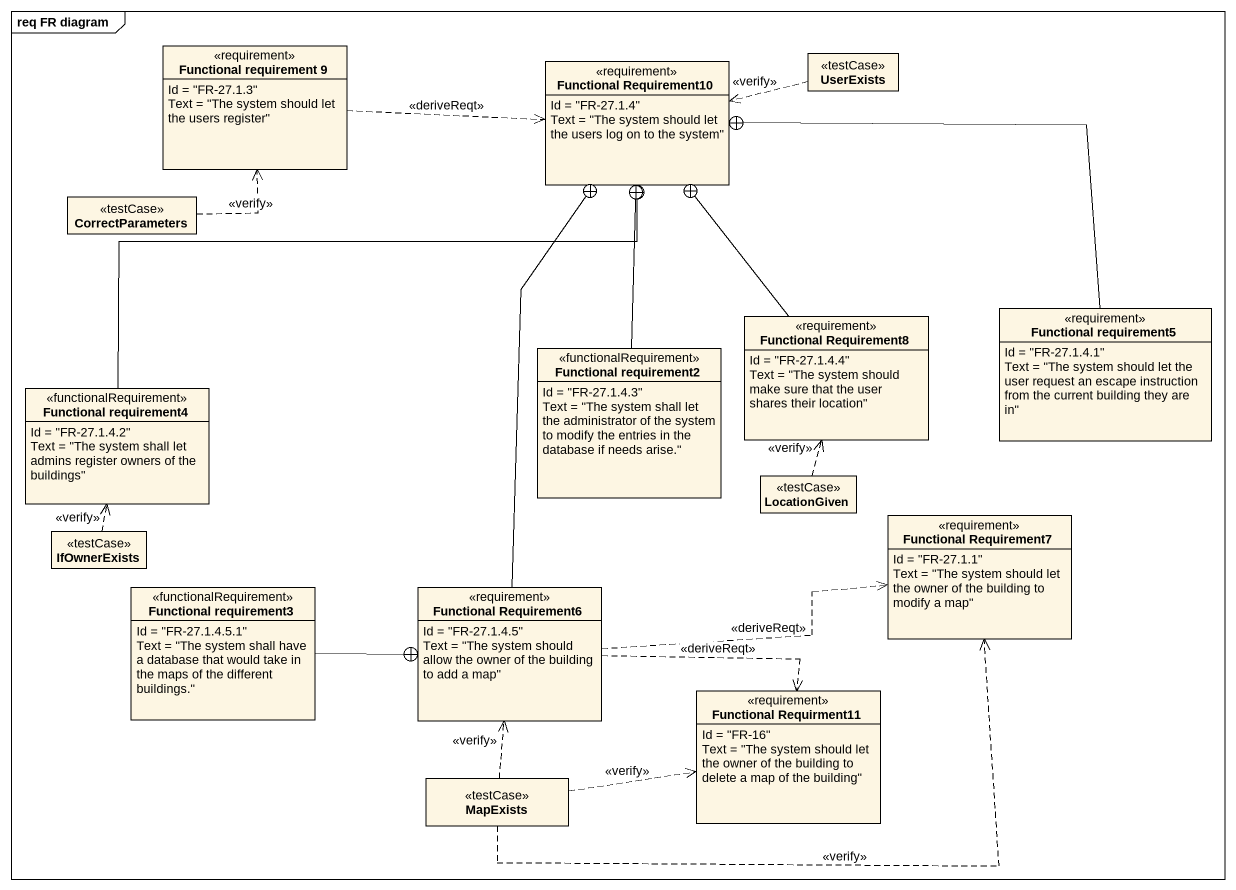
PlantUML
@startuml
mainframe req FR diagram
hide circle
hide empty members
class "Functional requirement 9" as Functional_requirement_9 <<requirement>> {
  Id = "FR-27.1.3"
  Text = "The system should let the users register"
}
class "Functional Requirement10" as Functional_Requirement10 <<requirement>> {
  Id = "FR-27.1.4"
  Text = "The system should let the users log on to the system"
}
class UserExists <<testCase>>
class CorrectParameters <<testCase>>
class "Functional requirement2" as Functional_requirement2 <<functionalRequirement>> {
  Id = "FR-27.1.4.3"
  Text = "The system shall let the administrator of the system to modify the entries in the database if needs arise."
}
class "Functional Requirement8" as Functional_Requirement8 <<requirement>> {
  Id = "FR-27.1.4.4"
  Text = "The system should make sure that the user shares their location"
}
class "Functional requirement5" as Functional_requirement5 <<requirement>> {
  Id = "FR-27.1.4.1"
  Text = "The system should let the user request an escape instruction from the current building they are in"
}
class "Functional requirement4" as Functional_requirement4 <<functionalRequirement>> {
  Id = "FR-27.1.4.2"
  Text = "The system shall let admins register owners of the buildings"
}
class LocationGiven <<testCase>>
class IfOwnerExists <<testCase>>
class "Functional Requirement7" as Functional_Requirement7 <<requirement>> {
  Id = "FR-27.1.1"
  Text = "The system should let the owner of the building to modify a map"
}
class "Functional requirement3" as Functional_requirement3 <<functionalRequirement>> {
  Id = "FR-27.1.4.5.1"
  Text = "The system shall have a database that would take in the maps of the different buildings."
}
class "Functional Requirement6" as Functional_Requirement6 <<requirement>> {
  Id = "FR-27.1.4.5"
  Text = "The system should allow the owner of the building to add a map"
}
class "Functional Requirment11" as Functional_Requirment11 <<requirement>> {
  Id = "FR-16"
  Text = "The system should let the owner of the building to delete a map of the building"
}
class MapExists <<testCase>>
Functional_requirement_9 .right.> Functional_Requirement10 : <<deriveReqt>>
UserExists .left.> Functional_Requirement10 : <<verify>>
CorrectParameters .up.> Functional_requirement_9 : <<verify>>
Functional_requirement2 -up-+ Functional_Requirement10
Functional_Requirement8 -up-+ Functional_Requirement10
Functional_requirement5 -left-+ Functional_Requirement10
Functional_requirement4 -up-+ Functional_Requirement10
LocationGiven .up.> Functional_Requirement8 : <<verify>>
IfOwnerExists .up.> Functional_requirement4 : <<verify>>
Functional_requirement3 -right-+ Functional_Requirement6
Functional_Requirement6 -up-+ Functional_Requirement10
Functional_Requirement6 .right.> Functional_Requirement7 : <<deriveReqt>>
Functional_Requirement6 .right.> Functional_Requirment11 : <<deriveReqt>>
MapExists .right.> Functional_Requirement7 : <<verify>>
MapExists .up.> Functional_Requirement6 : <<verify>>
MapExists .right.> Functional_Requirment11 : <<verify>>
@enduml
